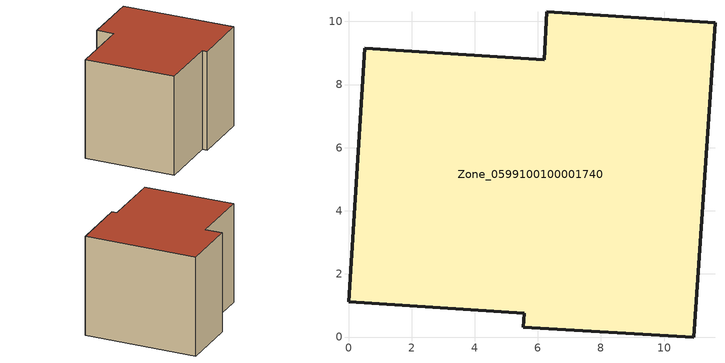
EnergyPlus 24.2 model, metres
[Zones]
Zone_0599100100001740
 floor ground (C_G): 5.57,0.75 0,1.12 0.52,9.15 6.2,8.78 6.29,10.3 11.62,9.96 10.94,0 5.53,0.31 z0
 wall outside (C_F): 6.2,8.78 0.52,9.15 0,1.12 5.57,0.75 5.53,0.31 10.94,0 11.62,9.96 6.29,10.3 6.2,8.78 z0:8.91
 roof outside (C_R): 5.57,0.75 5.53,0.31 10.94,0 11.62,9.96 6.29,10.3 6.2,8.78 0.52,9.15 0,1.12 z8.91
[BUILDING]
Pand.0599100100001740: North Axis=0; Terrain=City; Loads Convergence Tolerance Value=0.04; Temperature Convergence Tolerance Value=0.4; Solar Distribution=FullExterior; Maximum Number of Warmup Days=25; Minimum Number of Warmup Days=1
[Site:Location]
Rotterdam.The.Hague.AP_ZH_NLD Design_Conditions: Latitude=51.96; Longitude=4.45; Time Zone=1; Elevation=-4.5
[SITE:GROUNDTEMPERATURE:BUILDINGSURFACE]
18, 18, 18, 18, 18, 18, 18, 18, 18, 18, 18, 18
[MATERIAL] Thermal Absorptance=0.9; Solar Absorptance=0.7; Visible Absorptance=0.7
Name | Roughness | Thickness | Conductivity | Density | Specific Heat
G.TC.1975-1991 | MediumSmooth | 0.15 | 0.288461 | 540 | 1210
F.TC.1975-1991 | Rough | 0.3 | 0.230769 | 1920 | 840
R.TC.1975-1991 | MediumRough | 0.2 | 0.153846 | 1500 | 1000
[CONSTRUCTION]
C_G: G.TC.1975-1991
C_F: F.TC.1975-1991
C_R: R.TC.1975-1991
[ZONE]
Zone_0599100100001740: Type=1; Multiplier=1; Ceiling Height=Autocalculate; Volume=Autocalculate; Floor Area=autocalculate; Part of Total Floor Area=Yes
[ZONEINFILTRATION:DESIGNFLOWRATE]
Infil_Zone_0599100100001740: Zone or ZoneList or Space or SpaceList=Zone_0599100100001740; Schedule=AlwaysOn; Design Flow Rate Calculation Method=Flow/Area; Flow Rate per Floor Area=0.003; Constant Term Coefficient=1; Temperature Term Coefficient=0; Velocity Term Coefficient=0; Velocity Squared Term Coefficient=0
[HVACTEMPLATE:ZONE:IDEALLOADSAIRSYSTEM]
Zone_0599100100001740: Maximum Heating Supply Air Temperature=50; Minimum Cooling Supply Air Temperature=13; Maximum Heating Supply Air Humidity Ratio=0.0156; Minimum Cooling Supply Air Humidity Ratio=0.0077; Heating Limit=NoLimit; Cooling Limit=NoLimit; Dehumidification Control Type=ConstantSensibleHeatRatio; Cooling Sensible Heat Ratio=0.7; Dehumidification Setpoint=60; Humidification Control Type=None; Humidification Setpoint=30; Outdoor Air Method=None; Outdoor Air Flow Rate per Person=0.00944; Outdoor Air Flow Rate per Zone Floor Area=0; Outdoor Air Flow Rate per Zone=0; Demand Controlled Ventilation Type=None; Outdoor Air Economizer Type=NoEconomizer; Heat Recovery Type=None; Sensible Heat Recovery Effectiveness=0.7; Latent Heat Recovery Effectiveness=0.65
[ZONECONTROL:THERMOSTAT]
ThermostatControl_Zone_0599100100001740: Zone or ZoneList=Zone_0599100100001740; Control Type Schedule=DualSetpointControlType; Control 1=Thermostat_Zone_0599100100001740; Temperature Difference Between Cutout And Setpoint=0
[THERMOSTATSETPOINT:DUALSETPOINT]
Thermostat_Zone_0599100100001740: Heating Setpoint Temperature Schedule=HeatingSetpoint_Zone_0599100100001740; Cooling Setpoint Temperature Schedule=CoolingSetpoint_Zone_0599100100001740
[SCHEDULE:COMPACT]
HeatingSetpoint_Zone_0599100100001740: Through: 12/31, For: AllDays, Until: 24:00, 21
CoolingSetpoint_Zone_0599100100001740: Through: 12/31, For: AllDays, Until: 24:00, 24
DualSetpointControlType: Through: 12/31, For: AllDays, Until: 24:00, 4
AlwaysOn: Through: 12/31, For: AllDays, Until: 24:00, 1
